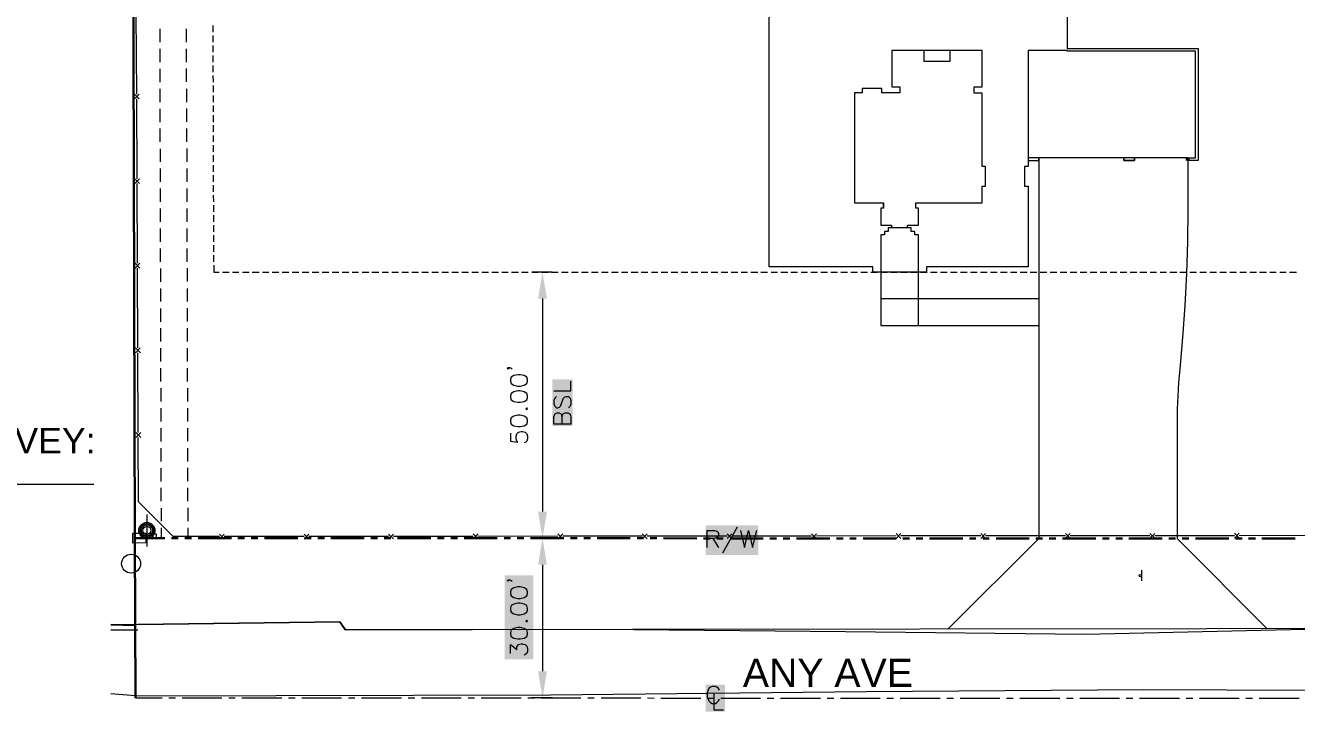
# Model space of a CAD drawing. Header units: millimetres. Extents: x -419 to 20046, y -14642 to 2638.
# Drawn here: x 26.22 to 32.19, y 16.35 to 19.57 of the extents above; entities that cross this region are included whole.
import ezdxf

# ---------------------------------------------------------------- set-up
doc = ezdxf.new("R2010")
doc.units = ezdxf.units.MM
for name, color, linetype in [('PDF11_---- NOTES', 7, 'Continuous'), ('PDF11_----TB01', 7, 'Continuous'), ('PDF11_----xr', 7, 'Continuous'), ('PDF11_EXTO$-boundary', 7, 'Continuous'), ('PDF11_EXTO$BSL', 7, 'Continuous'), ('PDF11_EXTO$EXMACL', 7, 'Continuous'), ('PDF11_EXTO$EXMAEA', 7, 'Continuous'), ('PDF11_EXTO$EXMARW', 7, 'Continuous'), ('PDF11_EXTO$EXPNEP', 7, 'Continuous'), ('PDF11_PRPN$BSL', 7, 'Continuous'), ('PDF11_PRPN$EXLSTR', 7, 'Continuous'), ('PDF11_PRPN$EXMAEA', 7, 'Continuous'), ('PDF11_PRPN$EXMARW', 7, 'Continuous'), ('PDF11_PRPN$PRPNBG', 7, 'Continuous'), ('PDF11_PRPN$PRPNDY', 7, 'Continuous'), ('PDF11_PRPN$PRPNSW', 7, 'Continuous'), ('PDF11_TEXT', 7, 'Continuous')]:
    doc.layers.add(name, color=color, linetype=linetype)
for name, color, linetype, true_color in [('PDF11_EXTO$EXECPP', 7, 'Continuous', 0xb3b3b3), ('PDF11_EXTO$EXPNFC', 7, 'Continuous', 0x999999), ('PDF11_EXTO$EXPNMC', 7, 'Continuous', 0xb3b3b3), ('PDF11_EXTO$EXSISN', 7, 'Continuous', 0xb3b3b3)]:
    doc.layers.add(name, color=color, linetype=linetype, true_color=true_color)
doc.styles.add('PDF Arial', font='arial.ttf')

msp = doc.modelspace()

# ---------------------------------------------------------------- linework, layer by layer
at = {"layer": 'PDF11_---- NOTES', "lineweight": 20}
for points in [[(28.6998, 17.8514), (28.7798, 17.8514), (28.7798, 17.8973)], [(28.7115, 17.8248), (28.704, 17.8173), (28.6998, 17.8064), (28.6998, 17.7906), (28.704, 17.7798), (28.7115, 17.7714), (28.719, 17.7714), (28.7265, 17.7756), (28.7306, 17.7798), (28.734, 17.7873), (28.7423, 17.8098), (28.7456, 17.8173), (28.7498, 17.8214), (28.7573, 17.8248), (28.769, 17.8248), (28.7765, 17.8173), (28.7798, 17.8064), (28.7798, 17.7906), (28.7765, 17.7798), (28.769, 17.7714)], [(28.7381, 17.7298), (28.7423, 17.7414), (28.7456, 17.7448), (28.7531, 17.7489), (28.7648, 17.7489), (28.7723, 17.7448), (28.7765, 17.7414), (28.7798, 17.7298), (28.7798, 17.6956), (28.6998, 17.6956), (28.6998, 17.7298), (28.704, 17.7414), (28.7073, 17.7448), (28.7156, 17.7489), (28.7231, 17.7489), (28.7306, 17.7448), (28.734, 17.7414), (28.7381, 17.7298), (28.7381, 17.6956)], [(23.4727, 17.4139), (26.538, 17.4139)], [(29.5615, 17.2114), (29.4932, 17.0897)], [(29.4207, 17.1164), (29.4207, 17.1964), (29.4549, 17.1964), (29.4665, 17.1922), (29.4707, 17.1889), (29.474, 17.1814), (29.474, 17.173), (29.4707, 17.1655), (29.4665, 17.1622), (29.4549, 17.158), (29.4207, 17.158)], [(29.4474, 17.158), (29.474, 17.1164)], [(29.5774, 17.1964), (29.5965, 17.1164), (29.6149, 17.1964), (29.634, 17.1164), (29.6532, 17.1964)], [(29.4782, 16.4455), (29.474, 16.453), (29.4665, 16.4605), (29.459, 16.4638), (29.444, 16.4638), (29.4365, 16.4605), (29.4282, 16.453), (29.4249, 16.4455), (29.4207, 16.4338), (29.4207, 16.4146), (29.4249, 16.403), (29.4282, 16.3955), (29.4365, 16.388), (29.444, 16.3838), (29.459, 16.3838), (29.4665, 16.388), (29.474, 16.3955), (29.4782, 16.403)], [(29.4515, 16.4338), (29.4515, 16.3538), (29.4974, 16.3538)]]:
    msp.add_lwpolyline(points, dxfattribs=at)
at = {"layer": 'PDF11_---- NOTES', "color": 7, "true_color": 0xffffff, "transparency": 33554559}
for points in [[(28.6923, 17.6872), (28.7881, 17.6872), (28.6923, 17.9056)], [(28.7881, 17.6872), (28.6923, 17.9056), (28.7881, 17.9056)], [(29.4132, 17.2197), (29.4132, 17.0814), (29.6615, 17.2197)], [(29.4132, 17.0814), (29.6615, 17.2197), (29.6615, 17.0814)], [(29.4132, 16.4722), (29.4132, 16.3455), (29.5049, 16.4722)], [(29.4132, 16.3455), (29.5049, 16.4722), (29.5049, 16.3455)]]:
    msp.add_solid(points, dxfattribs=at)
at = {"layer": 'PDF11_----TB01', "lineweight": 13}
for points in [[(28.6923, 18.4098), (28.5965, 18.4098)], [(28.6465, 18.2848), (28.6465, 17.2847)], [(28.6931, 17.1597), (28.5965, 17.1597), (28.6923, 17.1597)], [(28.6465, 17.0347), (28.6465, 16.5347)], [(28.6931, 16.4096), (28.5965, 16.4096)]]:
    msp.add_lwpolyline(points, dxfattribs=at)
at = {"layer": 'PDF11_----TB01', "lineweight": 20}
for points in [[(28.4848, 17.9614), (28.4881, 17.9581), (28.4848, 17.9539), (28.4806, 17.9581), (28.4848, 17.9614), (28.4923, 17.9614), (28.4998, 17.9581), (28.5039, 17.9539)], [(28.4956, 17.6531), (28.4956, 17.6147), (28.5306, 17.6114), (28.5264, 17.6147), (28.5223, 17.6264), (28.5223, 17.6381), (28.5264, 17.6497), (28.5339, 17.6572), (28.5456, 17.6606), (28.5531, 17.6606), (28.5648, 17.6572), (28.5723, 17.6497), (28.5756, 17.6381), (28.5756, 17.6264), (28.5723, 17.6147), (28.5681, 17.6114), (28.5606, 17.6072)], [(28.4848, 16.9647), (28.4881, 16.9605), (28.4848, 16.9572), (28.4806, 16.9605), (28.4848, 16.9647), (28.4923, 16.9647), (28.4998, 16.9605), (28.5039, 16.9572)], [(28.4956, 16.618), (28.4956, 16.6597), (28.5264, 16.6372), (28.5264, 16.6488), (28.5306, 16.6563), (28.5339, 16.6597), (28.5456, 16.6638), (28.5531, 16.6638), (28.5648, 16.6597), (28.5723, 16.6522), (28.5756, 16.6413), (28.5756, 16.6297), (28.5723, 16.618), (28.5681, 16.6147), (28.5606, 16.6105)]]:
    msp.add_lwpolyline(points, dxfattribs=at)
for points in [[(28.4956, 17.8973), (28.4998, 17.8856), (28.5114, 17.8781), (28.5306, 17.8739), (28.5415, 17.8739), (28.5606, 17.8781), (28.5723, 17.8856), (28.5756, 17.8973), (28.5756, 17.9048), (28.5723, 17.9164), (28.5606, 17.9239), (28.5415, 17.9273), (28.5306, 17.9273), (28.5114, 17.9239), (28.4998, 17.9164), (28.4956, 17.9048)], [(28.4956, 17.8206), (28.4998, 17.8098), (28.5114, 17.8014), (28.5306, 17.7981), (28.5415, 17.7981), (28.5606, 17.8014), (28.5723, 17.8098), (28.5756, 17.8206), (28.5756, 17.8281), (28.5723, 17.8398), (28.5606, 17.8473), (28.5415, 17.8514), (28.5306, 17.8514), (28.5114, 17.8473), (28.4998, 17.8398), (28.4956, 17.8281)], [(28.5681, 17.7673), (28.5723, 17.7639), (28.5756, 17.7673), (28.5723, 17.7714)], [(28.4956, 17.7064), (28.4998, 17.6947), (28.5114, 17.6872), (28.5306, 17.6839), (28.5415, 17.6839), (28.5606, 17.6872), (28.5723, 17.6947), (28.5756, 17.7064), (28.5756, 17.7139), (28.5723, 17.7256), (28.5606, 17.7331), (28.5415, 17.7373), (28.5306, 17.7373), (28.5114, 17.7331), (28.4998, 17.7256), (28.4956, 17.7139)], [(28.4956, 16.8997), (28.4998, 16.8889), (28.5114, 16.8805), (28.5306, 16.8772), (28.5415, 16.8772), (28.5606, 16.8805), (28.5723, 16.8889), (28.5756, 16.8997), (28.5756, 16.9072), (28.5723, 16.9189), (28.5606, 16.9264), (28.5415, 16.9305), (28.5306, 16.9305), (28.5114, 16.9264), (28.4998, 16.9189), (28.4956, 16.9072)], [(28.4956, 16.8238), (28.4998, 16.8122), (28.5114, 16.8047), (28.5306, 16.8005), (28.5415, 16.8005), (28.5606, 16.8047), (28.5723, 16.8122), (28.5756, 16.8238), (28.5756, 16.8313), (28.5723, 16.843), (28.5606, 16.8505), (28.5415, 16.8538), (28.5306, 16.8538), (28.5114, 16.8505), (28.4998, 16.843), (28.4956, 16.8313)], [(28.4956, 16.7097), (28.4998, 16.698), (28.5114, 16.6905), (28.5306, 16.6863), (28.5415, 16.6863), (28.5606, 16.6905), (28.5723, 16.698), (28.5756, 16.7097), (28.5756, 16.7172), (28.5723, 16.7288), (28.5606, 16.7363), (28.5415, 16.7397), (28.5306, 16.7397), (28.5114, 16.7363), (28.4998, 16.7288), (28.4956, 16.7172)], [(28.5681, 16.7705), (28.5723, 16.7663), (28.5756, 16.7705), (28.5723, 16.7747)]]:
    msp.add_lwpolyline(points, close=True, dxfattribs=at)
at = {"layer": 'PDF11_----TB01', "transparency": 33554559}
for points in [[(28.6256, 18.2848), (28.6673, 18.2848), (28.6465, 18.4098)], [(28.6256, 17.2847), (28.6673, 17.2847), (28.6465, 17.1597)], [(28.6256, 17.0347), (28.6673, 17.0347), (28.6465, 17.1597)], [(28.6256, 16.5347), (28.6673, 16.5347), (28.6465, 16.4096)]]:
    msp.add_solid(points, dxfattribs=at)
at = {"layer": 'PDF11_----TB01', "color": 7, "true_color": 0xffffff, "transparency": 33554559}
for points in [[(28.4681, 16.5905), (28.604, 16.5905), (28.4681, 16.9847)], [(28.604, 16.5905), (28.4681, 16.9847), (28.604, 16.9847)]]:
    msp.add_solid(points, dxfattribs=at)
at = {"layer": 'PDF11_----xr', "lineweight": 53}
msp.add_lwpolyline([(31.6792, 18.934), (31.6792, 18.9465)], dxfattribs=at)
at = {"layer": 'PDF11_EXTO$-boundary', "lineweight": 30}
msp.add_lwpolyline([(26.733, 16.4096), (26.7305, 17.1597), (26.7138, 22.9118), (34.2169, 22.9343)], dxfattribs=at)
at = {"layer": 'PDF11_EXTO$BSL', "lineweight": 13}
for points in [[(27.0988, 19.5366), (27.0988, 19.5674)], [(27.0988, 19.4891), (27.0988, 19.5207)], [(27.0988, 19.4424), (27.0988, 19.4741)], [(27.0988, 19.3957), (27.0988, 19.4266)], [(27.0988, 19.349), (27.0988, 19.3799)], [(27.0997, 19.3015), (27.0988, 19.3332)], [(27.0997, 19.2549), (27.0997, 19.2865)], [(27.0997, 19.2082), (27.0997, 19.239)], [(27.0997, 19.1615), (27.0997, 19.1924)], [(27.0997, 19.114), (27.0997, 19.1457)], [(27.0997, 19.0674), (27.0997, 19.099)], [(27.1005, 19.0207), (27.0997, 19.0515)], [(27.1005, 18.974), (27.1005, 19.0049)], [(27.1005, 18.9265), (27.1005, 18.9582)], [(27.1005, 18.8798), (27.1005, 18.9115)], [(27.1005, 18.8332), (27.1005, 18.864)], [(27.1005, 18.7865), (27.1005, 18.8173)], [(27.1013, 18.739), (27.1005, 18.7707)], [(27.1013, 18.6923), (27.1013, 18.724)], [(27.1013, 18.6457), (27.1013, 18.6765)], [(27.1013, 18.599), (27.1013, 18.6298)], [(27.1013, 18.5515), (27.1013, 18.5832)], [(27.1013, 18.5048), (27.1013, 18.5365)], [(27.1022, 18.4581), (27.1013, 18.489)], [(27.1022, 18.4423), (27.1022, 18.4098), (27.1263, 18.4098)], [(27.1422, 18.4098), (27.173, 18.4098)], [(27.1888, 18.4098), (27.2197, 18.4098)], [(27.2355, 18.4098), (27.2672, 18.4098)], [(27.2822, 18.4098), (27.3139, 18.4098)], [(27.3297, 18.4098), (27.3605, 18.4098)], [(27.3764, 18.4098), (27.4072, 18.4098)], [(27.423, 18.4098), (27.4547, 18.4098)], [(27.4697, 18.4098), (27.5014, 18.4098)], [(27.5172, 18.4098), (27.548, 18.4098)], [(27.5639, 18.4098), (27.5947, 18.4098)], [(27.6105, 18.4098), (27.6422, 18.4098)], [(27.6572, 18.4098), (27.6889, 18.4098)], [(27.7047, 18.4098), (27.7356, 18.4098)], [(27.7514, 18.4098), (27.7822, 18.4098)], [(27.7981, 18.4098), (27.8297, 18.4098)], [(27.8447, 18.4098), (27.8764, 18.4098)], [(27.8922, 18.4098), (27.9231, 18.4098)], [(27.9389, 18.4098), (27.9697, 18.4098)], [(27.9856, 18.4098), (28.0172, 18.4098)], [(28.0322, 18.4098), (28.0639, 18.4098)], [(28.0797, 18.4098), (28.1106, 18.4098)], [(28.1264, 18.4098), (28.1581, 18.4098)], [(28.1731, 18.4098), (28.2048, 18.4098)], [(28.2206, 18.4098), (28.2514, 18.4098)], [(28.2673, 18.4098), (28.2981, 18.4098)], [(28.3139, 18.4098), (28.3456, 18.4098)], [(28.3606, 18.4098), (28.3923, 18.4098)], [(28.4081, 18.4098), (28.4389, 18.4098)], [(28.4548, 18.4098), (28.4856, 18.4098)], [(28.5014, 18.4098), (28.5331, 18.4098)], [(28.5481, 18.4098), (28.5798, 18.4098)], [(28.5956, 18.4098), (28.6265, 18.4098)], [(28.6423, 18.4098), (28.6731, 18.4098)], [(28.689, 18.4098), (28.7206, 18.4098)], [(28.7356, 18.4098), (28.7673, 18.4098)], [(28.7831, 18.4098), (28.814, 18.4098)], [(28.8298, 18.4098), (28.8606, 18.4098)], [(28.8765, 18.4098), (28.9081, 18.4098)], [(28.9231, 18.4098), (28.9548, 18.4098)], [(28.9707, 18.4098), (29.0015, 18.4098)], [(29.0173, 18.4098), (29.0482, 18.4098)], [(29.064, 18.4098), (29.0957, 18.4098)], [(29.1107, 18.4098), (29.1423, 18.4098)], [(29.1582, 18.4098), (29.189, 18.4098)], [(29.2048, 18.4098), (29.2357, 18.4098)], [(29.2515, 18.4098), (29.2832, 18.4098)], [(29.2982, 18.4098), (29.3298, 18.4098)], [(29.3457, 18.4098), (29.3765, 18.409)], [(29.3924, 18.409), (29.4232, 18.409)], [(29.439, 18.409), (29.4707, 18.409)], [(29.4857, 18.409), (29.5174, 18.409)], [(29.5332, 18.409), (29.564, 18.409)], [(29.5799, 18.409), (29.6107, 18.409)], [(29.6265, 18.409), (29.6582, 18.409)], [(29.6732, 18.409), (29.7049, 18.409)], [(29.7207, 18.409), (29.7515, 18.409)], [(29.7674, 18.409), (29.7991, 18.409)], [(29.8141, 18.409), (29.8457, 18.409)], [(29.8616, 18.409), (29.8924, 18.409)], [(29.9082, 18.409), (29.9391, 18.409)], [(29.9549, 18.409), (29.9866, 18.409)], [(30.0016, 18.409), (30.0332, 18.409)], [(30.0491, 18.409), (30.0799, 18.409)], [(30.0957, 18.409), (30.1266, 18.409)], [(30.1424, 18.409), (30.1741, 18.409)], [(30.1891, 18.409), (30.2208, 18.409)], [(30.2366, 18.409), (30.2674, 18.409)], [(30.2833, 18.409), (30.3141, 18.409)], [(30.3299, 18.409), (30.3616, 18.409)], [(30.3766, 18.409), (30.4083, 18.409)], [(30.4241, 18.409), (30.4549, 18.409)], [(30.4708, 18.409), (30.5016, 18.409)], [(30.5174, 18.409), (30.5491, 18.409)], [(30.5641, 18.409), (30.5958, 18.409)], [(30.6116, 18.409), (30.6425, 18.409)], [(30.6583, 18.409), (30.6891, 18.409)], [(30.705, 18.409), (30.7366, 18.409)], [(30.7516, 18.409), (30.7833, 18.409)], [(30.7991, 18.409), (30.83, 18.409)], [(30.8458, 18.409), (30.8766, 18.409)], [(30.8925, 18.409), (30.9241, 18.409)], [(30.9391, 18.409), (30.9708, 18.409)], [(30.9866, 18.409), (31.0175, 18.409)], [(31.0333, 18.409), (31.0642, 18.409)], [(31.08, 18.409), (31.1117, 18.409)], [(31.1267, 18.409), (31.1583, 18.409)], [(31.1742, 18.409), (31.205, 18.409)], [(31.2208, 18.409), (31.2517, 18.409)], [(31.2675, 18.409), (31.2992, 18.409)], [(31.3142, 18.409), (31.3458, 18.409)], [(31.3617, 18.409), (31.3925, 18.409)], [(31.4083, 18.409), (31.44, 18.409)], [(31.455, 18.409), (31.4867, 18.409)], [(31.5025, 18.409), (31.5334, 18.409)], [(31.5492, 18.409), (31.58, 18.409)], [(31.5959, 18.409), (31.6275, 18.409)], [(31.6425, 18.409), (31.6742, 18.409)], [(31.69, 18.409), (31.7209, 18.409)], [(31.7367, 18.409), (31.7675, 18.409)], [(31.7834, 18.409), (31.815, 18.409)], [(31.83, 18.409), (31.8617, 18.409)], [(31.8776, 18.409), (31.9084, 18.409)], [(31.9242, 18.409), (31.9551, 18.409)], [(31.9709, 18.409), (32.0026, 18.409)], [(32.0176, 18.409), (32.0492, 18.409)], [(32.0651, 18.409), (32.0959, 18.409)], [(32.1117, 18.409), (32.1426, 18.409)], [(32.1584, 18.409), (32.1901, 18.409)]]:
    msp.add_lwpolyline(points, dxfattribs=at)
at = {"layer": 'PDF11_EXTO$EXECPP', "lineweight": 20}
msp.add_lwpolyline([(26.7863, 17.2705), (26.7863, 17.1205)], dxfattribs=at)
for radius in [0.0379, 0.0321, 0.0263, 0.0188]:
    msp.add_circle((26.7867, 17.196), radius, dxfattribs=at)
at = {"layer": 'PDF11_EXTO$EXMACL', "lineweight": 18}
for points in [[(26.733, 16.4096), (26.8588, 16.4096)], [(26.8897, 16.4096), (26.9213, 16.4096)], [(26.9522, 16.4096), (27.1397, 16.4096)], [(27.1713, 16.4096), (27.2022, 16.4096)], [(27.2338, 16.4096), (27.4214, 16.4096)], [(27.4522, 16.4096), (27.4839, 16.4096)], [(27.5147, 16.4096), (27.7022, 16.4096)], [(27.7339, 16.4096), (27.7647, 16.4096)], [(27.7964, 16.4096), (27.9839, 16.4096)], [(28.0147, 16.4096), (28.0464, 16.4096)], [(28.0772, 16.4096), (28.2648, 16.4096)], [(28.2964, 16.4096), (28.3273, 16.4096)], [(28.3589, 16.4096), (28.5465, 16.4096)], [(28.5773, 16.4096), (28.609, 16.4096)], [(28.6398, 16.4096), (28.8273, 16.4096)], [(28.859, 16.4096), (28.8898, 16.4096)], [(28.9215, 16.4096), (29.109, 16.4096)], [(29.1398, 16.4096), (29.1715, 16.4088)], [(29.2023, 16.4088), (29.3907, 16.4088)], [(29.4215, 16.4088), (29.4532, 16.4088)], [(29.484, 16.4088), (29.6715, 16.4088)], [(29.7032, 16.4088), (29.734, 16.4088)], [(29.7657, 16.4088), (29.9532, 16.4088)], [(29.9841, 16.4088), (30.0157, 16.4088)], [(30.0466, 16.4088), (30.2341, 16.4088)], [(30.2658, 16.4088), (30.2966, 16.4088)], [(30.3283, 16.4088), (30.5158, 16.4088)], [(30.5466, 16.4088), (30.5783, 16.4088)], [(30.6091, 16.4088), (30.7966, 16.4088)], [(30.8283, 16.4088), (30.8591, 16.4088)], [(30.8908, 16.4088), (31.0783, 16.4088)], [(31.1092, 16.4088), (31.1408, 16.4088)], [(31.1717, 16.4088), (31.3592, 16.4088)], [(31.3908, 16.4088), (31.4217, 16.4088)], [(31.4533, 16.4088), (31.6409, 16.4088)], [(31.6717, 16.4088), (31.7034, 16.4088)], [(31.7342, 16.4088), (31.9217, 16.4088)], [(31.9534, 16.4088), (31.9842, 16.4088)], [(32.0159, 16.408), (32.2034, 16.408)]]:
    msp.add_lwpolyline(points, dxfattribs=at)
at = {"layer": 'PDF11_EXTO$EXMAEA', "lineweight": 13}
for points in [[(26.8488, 19.4891), (26.8488, 19.5516)], [(26.9738, 19.4899), (26.9738, 19.5524)], [(26.8488, 19.3957), (26.8488, 19.4582)], [(26.9738, 19.3957), (26.9738, 19.4582)], [(26.8488, 19.3015), (26.8488, 19.364)], [(26.9738, 19.3024), (26.9738, 19.3649)], [(26.8496, 19.2082), (26.8496, 19.2707)], [(26.9747, 19.2082), (26.9747, 19.2707)], [(26.8496, 19.114), (26.8496, 19.1765)], [(26.9747, 19.1149), (26.9747, 19.1774)], [(26.8496, 19.0207), (26.8496, 19.0832)], [(26.9747, 19.0207), (26.9747, 19.0832)], [(26.8505, 18.9265), (26.8505, 18.989)], [(26.9755, 18.9273), (26.9755, 18.9899)], [(26.8505, 18.8332), (26.8505, 18.8957)], [(26.9755, 18.8332), (26.9755, 18.8957)], [(26.8505, 18.739), (26.8505, 18.8015)], [(26.9755, 18.7398), (26.9755, 18.8023)], [(26.8513, 18.6457), (26.8513, 18.7082)], [(26.9763, 18.6457), (26.9763, 18.7082)], [(26.8513, 18.5515), (26.8513, 18.614)], [(26.9763, 18.5523), (26.9763, 18.6148)], [(26.8513, 18.4581), (26.8513, 18.5206)], [(26.9763, 18.4581), (26.9763, 18.5206)], [(26.8521, 18.364), (26.8521, 18.4265)], [(26.9772, 18.3648), (26.9772, 18.4273)], [(26.8521, 18.2706), (26.8521, 18.3331)], [(26.9772, 18.2706), (26.9772, 18.3331)], [(26.8521, 18.1765), (26.8521, 18.239)], [(26.9772, 18.1773), (26.9772, 18.2398)], [(26.853, 18.0831), (26.853, 18.1456)], [(26.978, 18.0831), (26.978, 18.1456)], [(26.853, 17.9889), (26.853, 18.0514)], [(26.978, 17.9898), (26.978, 18.0523)], [(26.853, 17.8956), (26.853, 17.9581)], [(26.978, 17.8956), (26.978, 17.9581)], [(26.8538, 17.8014), (26.8538, 17.8639)], [(26.9788, 17.8023), (26.9788, 17.8648)], [(26.8538, 17.7081), (26.8538, 17.7706)], [(26.9788, 17.7081), (26.9788, 17.7706)], [(26.8538, 17.6139), (26.8538, 17.6764)], [(26.9788, 17.6147), (26.9788, 17.6772)], [(26.8546, 17.5206), (26.8546, 17.5831)], [(26.9797, 17.5206), (26.9797, 17.5831)], [(26.8546, 17.4264), (26.8546, 17.4889)], [(26.9797, 17.4272), (26.9797, 17.4897)], [(26.8546, 17.3331), (26.8546, 17.3956)], [(26.9797, 17.3331), (26.9797, 17.3956)], [(26.8555, 17.2389), (26.8555, 17.3014)], [(26.9805, 17.2397), (26.9805, 17.3022)], [(26.8555, 17.1605), (26.8555, 17.208)], [(26.9805, 17.1605), (26.9805, 17.208)]]:
    msp.add_lwpolyline(points, dxfattribs=at)
at = {"layer": 'PDF11_EXTO$EXMARW', "lineweight": 20}
for points in [[(26.7305, 17.1597), (26.8713, 17.1597)], [(26.9022, 17.1597), (26.9338, 17.1597)], [(26.9647, 17.1597), (26.9963, 17.1597)], [(27.0272, 17.1597), (27.1838, 17.1597)], [(27.2147, 17.1597), (27.2463, 17.1597)], [(27.2772, 17.1597), (27.3089, 17.1597)], [(27.3397, 17.1597), (27.4964, 17.1597)], [(27.5272, 17.1597), (27.5589, 17.1597)], [(27.5897, 17.1597), (27.6214, 17.1597)], [(27.6522, 17.1597), (27.8089, 17.1597)], [(27.8397, 17.1597), (27.8714, 17.1597)], [(27.9022, 17.1597), (27.9339, 17.1597)], [(27.9656, 17.1597), (28.1214, 17.1597)], [(28.1531, 17.1597), (28.1839, 17.1597)], [(28.2156, 17.1597), (28.2464, 17.1597)], [(28.2781, 17.1597), (28.4339, 17.1597)], [(28.4656, 17.1597), (28.4964, 17.1597)], [(28.5281, 17.1597), (28.559, 17.1597)], [(28.5906, 17.1597), (28.7465, 17.1597)], [(28.7781, 17.1597), (28.809, 17.1597)], [(28.8406, 17.1597), (28.8715, 17.1597)], [(28.9031, 17.1597), (29.059, 17.1597)], [(29.0907, 17.1597), (29.1215, 17.1597)], [(29.1532, 17.1597), (29.184, 17.1597)], [(29.2157, 17.1597), (29.3715, 17.1589)], [(29.4032, 17.1589), (29.434, 17.1589)], [(29.4657, 17.1589), (29.4965, 17.1589)], [(29.5282, 17.1589), (29.684, 17.1589)], [(29.7157, 17.1589), (29.7465, 17.1589)], [(29.7782, 17.1589), (29.8091, 17.1589)], [(29.8407, 17.1589), (29.9966, 17.1589)], [(30.0282, 17.1589), (30.0591, 17.1589)], [(30.0907, 17.1589), (30.1216, 17.1589)], [(30.1532, 17.1589), (30.3091, 17.1589)], [(30.3408, 17.1589), (30.3716, 17.1589)], [(30.4033, 17.1589), (30.4341, 17.1589)], [(30.4658, 17.1589), (30.6216, 17.1589)], [(30.6533, 17.1589), (30.6841, 17.1589)], [(30.7158, 17.1589), (30.7466, 17.1589)], [(30.7783, 17.1589), (30.9341, 17.1589)], [(30.9658, 17.1589), (30.9966, 17.1589)], [(31.0283, 17.1589), (31.0592, 17.1589)], [(31.0908, 17.1589), (31.2475, 17.1589)], [(31.2783, 17.1589), (31.31, 17.1589)], [(31.3408, 17.1589), (31.3725, 17.1589)], [(31.4033, 17.1589), (31.56, 17.1589)], [(31.5909, 17.1589), (31.6225, 17.1589)], [(31.6534, 17.1589), (31.685, 17.1589)], [(31.7159, 17.1589), (31.8725, 17.1589)], [(31.9034, 17.1589), (31.9351, 17.1589)], [(31.9659, 17.1589), (31.9976, 17.1589)], [(32.0284, 17.1589), (32.1851, 17.158)]]:
    msp.add_lwpolyline(points, dxfattribs=at)
at = {"layer": 'PDF11_EXTO$EXPNEP', "lineweight": 13}
for points in [[(34.3086, 16.8355), (34.0552, 16.7205), (34.0219, 16.6838), (33.2043, 16.6747), (33.1201, 16.7363), (27.7189, 16.7288), (27.6939, 16.7663), (26.7446, 16.7547), (26.6455, 16.753), (26.6171, 16.7538)], [(26.6171, 16.7288), (26.6455, 16.7288), (26.7446, 16.7297)]]:
    msp.add_lwpolyline(points, dxfattribs=at)
at = {"layer": 'PDF11_EXTO$EXPNFC', "lineweight": 20}
for points in [[(26.7388, 19.2457), (26.7371, 19.6207)], [(26.728, 19.2232), (26.7505, 19.2457)], [(26.7505, 19.2232), (26.728, 19.2457)], [(26.7413, 18.8482), (26.7396, 19.2232)], [(26.7296, 18.8257), (26.7521, 18.8482)], [(26.7521, 18.8257), (26.7296, 18.8482)], [(26.743, 18.4506), (26.7413, 18.8257)], [(26.7313, 18.4281), (26.7538, 18.4506)], [(26.7538, 18.4281), (26.7313, 18.4506)], [(26.7446, 18.0531), (26.743, 18.4281)], [(26.733, 18.0306), (26.7555, 18.0531)], [(26.7563, 18.0306), (26.733, 18.0531)], [(26.7463, 17.6556), (26.7446, 18.0306)], [(26.7346, 17.6331), (26.758, 17.6556)], [(26.758, 17.6331), (26.7346, 17.6556)], [(27.128, 17.1672), (26.9105, 17.1672), (26.748, 17.3297), (26.7463, 17.6331)], [(27.1505, 17.1555), (27.128, 17.178)], [(27.1505, 17.178), (27.128, 17.1555)], [(27.5255, 17.1672), (27.1505, 17.1672)], [(27.5489, 17.1555), (27.5255, 17.1789)], [(27.548, 17.1789), (27.5255, 17.1555)], [(27.9231, 17.168), (27.548, 17.1672)], [(27.9464, 17.1564), (27.9231, 17.1789)], [(27.9464, 17.1789), (27.9231, 17.1564)], [(28.3206, 17.168), (27.9456, 17.168)], [(28.3439, 17.1564), (28.3206, 17.1797)], [(28.3439, 17.1797), (28.3206, 17.1564)], [(28.719, 17.1689), (28.3431, 17.168)], [(28.7415, 17.1572), (28.7181, 17.1797)], [(28.7415, 17.1797), (28.7181, 17.1572)], [(29.1165, 17.1689), (28.7415, 17.1689)], [(29.139, 17.1572), (29.1157, 17.1805)], [(29.139, 17.1805), (29.1157, 17.1572)], [(29.514, 17.1697), (29.139, 17.1689)], [(29.5365, 17.158), (29.514, 17.1805)], [(29.5365, 17.1805), (29.514, 17.158)], [(29.9116, 17.1697), (29.5365, 17.1697)], [(29.9341, 17.158), (29.9116, 17.1805)], [(29.9341, 17.1805), (29.9116, 17.158)], [(30.3091, 17.1705), (29.9341, 17.1697)], [(30.3316, 17.1589), (30.3091, 17.1814)], [(30.3316, 17.1814), (30.3091, 17.1589)], [(30.7066, 17.1705), (30.3316, 17.1705)], [(30.7291, 17.1589), (30.7066, 17.1814)], [(30.7291, 17.1814), (30.7066, 17.1589)], [(31.1042, 17.1705), (30.7291, 17.1705)], [(31.1267, 17.1597), (31.1042, 17.1822)], [(31.1267, 17.1822), (31.1042, 17.1597)], [(31.5017, 17.1714), (31.1267, 17.1705)], [(31.5242, 17.1597), (31.5017, 17.1822)], [(31.5242, 17.1822), (31.5017, 17.1597)], [(31.8992, 17.1714), (31.5242, 17.1714)], [(31.9217, 17.1597), (31.8992, 17.183)], [(31.9217, 17.183), (31.8992, 17.1597)], [(32.2968, 17.1722), (31.9217, 17.1714)]]:
    msp.add_lwpolyline(points, dxfattribs=at)
at = {"layer": 'PDF11_EXTO$EXPNMC', "lineweight": 20}
for points in [[(26.7213, 17.1839), (26.7813, 17.1839), (26.7813, 17.1372), (26.7213, 17.1364)], [(26.8155, 17.1614), (26.8313, 17.1614), (26.8313, 17.1789), (26.8155, 17.1789)]]:
    msp.add_lwpolyline(points, close=True, dxfattribs=at)
msp.add_circle((26.7126, 17.0401), 0.0446, dxfattribs=at)
at = {"layer": 'PDF11_EXTO$EXSISN', "lineweight": 20}
msp.add_lwpolyline([(31.4617, 17.0089), (31.4617, 16.9589)], dxfattribs=at)
msp.add_circle((31.4571, 16.9843), 0.00542, dxfattribs=at)
at = {"layer": 'PDF11_PRPN$BSL', "lineweight": 13}
for points in [[(27.0988, 19.5366), (27.0988, 19.5674)], [(27.0988, 19.4891), (27.0988, 19.5207)], [(27.0988, 19.4424), (27.0988, 19.4741)], [(27.0988, 19.3957), (27.0988, 19.4266)], [(27.0988, 19.349), (27.0988, 19.3799)], [(27.0997, 19.3015), (27.0988, 19.3332)], [(27.0997, 19.2549), (27.0997, 19.2865)], [(27.0997, 19.2082), (27.0997, 19.239)], [(27.0997, 19.1615), (27.0997, 19.1924)], [(27.0997, 19.114), (27.0997, 19.1457)], [(27.0997, 19.0674), (27.0997, 19.099)], [(27.1005, 19.0207), (27.0997, 19.0515)], [(27.1005, 18.974), (27.1005, 19.0049)], [(27.1005, 18.9265), (27.1005, 18.9582)], [(27.1005, 18.8798), (27.1005, 18.9115)], [(27.1005, 18.8332), (27.1005, 18.864)], [(27.1005, 18.7865), (27.1005, 18.8173)], [(27.1013, 18.739), (27.1005, 18.7707)], [(27.1013, 18.6923), (27.1013, 18.724)], [(27.1013, 18.6457), (27.1013, 18.6765)], [(27.1013, 18.599), (27.1013, 18.6298)], [(27.1013, 18.5515), (27.1013, 18.5832)], [(27.1013, 18.5048), (27.1013, 18.5365)], [(27.1022, 18.4581), (27.1013, 18.489)], [(27.1022, 18.4423), (27.1022, 18.4098), (27.1263, 18.4098)], [(27.1422, 18.4098), (27.173, 18.4098)], [(27.1888, 18.4098), (27.2197, 18.4098)], [(27.2355, 18.4098), (27.2672, 18.4098)], [(27.2822, 18.4098), (27.3139, 18.4098)], [(27.3297, 18.4098), (27.3605, 18.4098)], [(27.3764, 18.4098), (27.4072, 18.4098)], [(27.423, 18.4098), (27.4547, 18.4098)], [(27.4697, 18.4098), (27.5014, 18.4098)], [(27.5172, 18.4098), (27.548, 18.4098)], [(27.5639, 18.4098), (27.5947, 18.4098)], [(27.6105, 18.4098), (27.6422, 18.4098)], [(27.6572, 18.4098), (27.6889, 18.4098)], [(27.7047, 18.4098), (27.7356, 18.4098)], [(27.7514, 18.4098), (27.7822, 18.4098)], [(27.7981, 18.4098), (27.8297, 18.4098)], [(27.8447, 18.4098), (27.8764, 18.4098)], [(27.8922, 18.4098), (27.9231, 18.4098)], [(27.9389, 18.4098), (27.9697, 18.4098)], [(27.9856, 18.4098), (28.0172, 18.4098)], [(28.0322, 18.4098), (28.0639, 18.4098)], [(28.0797, 18.4098), (28.1106, 18.4098)], [(28.1264, 18.4098), (28.1581, 18.4098)], [(28.1731, 18.4098), (28.2048, 18.4098)], [(28.2206, 18.4098), (28.2514, 18.4098)], [(28.2673, 18.4098), (28.2981, 18.4098)], [(28.3139, 18.4098), (28.3456, 18.4098)], [(28.3606, 18.4098), (28.3923, 18.4098)], [(28.4081, 18.4098), (28.4389, 18.4098)], [(28.4548, 18.4098), (28.4856, 18.4098)], [(28.5014, 18.4098), (28.5331, 18.4098)], [(28.5481, 18.4098), (28.5798, 18.4098)], [(28.5956, 18.4098), (28.6265, 18.4098)], [(28.6423, 18.4098), (28.6731, 18.4098)], [(28.689, 18.4098), (28.7206, 18.4098)], [(28.7356, 18.4098), (28.7673, 18.4098)], [(28.7831, 18.4098), (28.814, 18.4098)], [(28.8298, 18.4098), (28.8606, 18.4098)], [(28.8765, 18.4098), (28.9081, 18.4098)], [(28.9231, 18.4098), (28.9548, 18.4098)], [(28.9707, 18.4098), (29.0015, 18.4098)], [(29.0173, 18.4098), (29.0482, 18.4098)], [(29.064, 18.4098), (29.0957, 18.4098)], [(29.1107, 18.4098), (29.1423, 18.4098)], [(29.1582, 18.4098), (29.189, 18.4098)], [(29.2048, 18.4098), (29.2357, 18.4098)], [(29.2515, 18.4098), (29.2832, 18.4098)], [(29.2982, 18.4098), (29.3298, 18.4098)], [(29.3457, 18.4098), (29.3765, 18.409)], [(29.3924, 18.409), (29.4232, 18.409)], [(29.439, 18.409), (29.4707, 18.409)], [(29.4857, 18.409), (29.5174, 18.409)], [(29.5332, 18.409), (29.564, 18.409)], [(29.5799, 18.409), (29.6107, 18.409)], [(29.6265, 18.409), (29.6582, 18.409)], [(29.6732, 18.409), (29.7049, 18.409)], [(29.7207, 18.409), (29.7515, 18.409)], [(29.7674, 18.409), (29.7991, 18.409)], [(29.8141, 18.409), (29.8457, 18.409)], [(29.8616, 18.409), (29.8924, 18.409)], [(29.9082, 18.409), (29.9391, 18.409)], [(29.9549, 18.409), (29.9866, 18.409)], [(30.0016, 18.409), (30.0332, 18.409)], [(30.0491, 18.409), (30.0799, 18.409)], [(30.0957, 18.409), (30.1266, 18.409)], [(30.1424, 18.409), (30.1741, 18.409)], [(30.1891, 18.409), (30.2208, 18.409)], [(30.2366, 18.409), (30.2674, 18.409)], [(30.2833, 18.409), (30.3141, 18.409)], [(30.3299, 18.409), (30.3616, 18.409)], [(30.3766, 18.409), (30.4083, 18.409)], [(30.4241, 18.409), (30.4549, 18.409)], [(30.4708, 18.409), (30.5016, 18.409)], [(30.5174, 18.409), (30.5491, 18.409)], [(30.5641, 18.409), (30.5958, 18.409)], [(30.6116, 18.409), (30.6425, 18.409)], [(30.6583, 18.409), (30.6891, 18.409)], [(30.705, 18.409), (30.7366, 18.409)], [(30.7516, 18.409), (30.7833, 18.409)], [(30.7991, 18.409), (30.83, 18.409)], [(30.8458, 18.409), (30.8766, 18.409)], [(30.8925, 18.409), (30.9241, 18.409)], [(30.9391, 18.409), (30.9708, 18.409)], [(30.9866, 18.409), (31.0175, 18.409)], [(31.0333, 18.409), (31.0642, 18.409)], [(31.08, 18.409), (31.1117, 18.409)], [(31.1267, 18.409), (31.1583, 18.409)], [(31.1742, 18.409), (31.205, 18.409)], [(31.2208, 18.409), (31.2517, 18.409)], [(31.2675, 18.409), (31.2992, 18.409)], [(31.3142, 18.409), (31.3458, 18.409)], [(31.3617, 18.409), (31.3925, 18.409)], [(31.4083, 18.409), (31.44, 18.409)], [(31.455, 18.409), (31.4867, 18.409)], [(31.5025, 18.409), (31.5334, 18.409)], [(31.5492, 18.409), (31.58, 18.409)], [(31.5959, 18.409), (31.6275, 18.409)], [(31.6425, 18.409), (31.6742, 18.409)], [(31.69, 18.409), (31.7209, 18.409)], [(31.7367, 18.409), (31.7675, 18.409)], [(31.7834, 18.409), (31.815, 18.409)], [(31.83, 18.409), (31.8617, 18.409)], [(31.8776, 18.409), (31.9084, 18.409)], [(31.9242, 18.409), (31.9551, 18.409)], [(31.9709, 18.409), (32.0026, 18.409)], [(32.0176, 18.409), (32.0492, 18.409)], [(32.0651, 18.409), (32.0959, 18.409)], [(32.1117, 18.409), (32.1426, 18.409)], [(32.1584, 18.409), (32.1901, 18.409)]]:
    msp.add_lwpolyline(points, dxfattribs=at)
at = {"layer": 'PDF11_PRPN$EXLSTR', "lineweight": 13}
msp.add_lwpolyline([(26.6171, 16.7313), (26.7346, 16.7297)], dxfattribs=at)
at = {"layer": 'PDF11_PRPN$EXMAEA', "lineweight": 13}
for points in [[(26.8488, 19.4891), (26.8488, 19.5516)], [(26.9738, 19.4899), (26.9738, 19.5524)], [(26.8488, 19.3957), (26.8488, 19.4582)], [(26.9738, 19.3957), (26.9738, 19.4582)], [(26.8488, 19.3015), (26.8488, 19.364)], [(26.9738, 19.3024), (26.9738, 19.3649)], [(26.8496, 19.2082), (26.8496, 19.2707)], [(26.9747, 19.2082), (26.9747, 19.2707)], [(26.8496, 19.114), (26.8496, 19.1765)], [(26.9747, 19.1149), (26.9747, 19.1774)], [(26.8496, 19.0207), (26.8496, 19.0832)], [(26.9747, 19.0207), (26.9747, 19.0832)], [(26.8505, 18.9265), (26.8505, 18.989)], [(26.9755, 18.9273), (26.9755, 18.9899)], [(26.8505, 18.8332), (26.8505, 18.8957)], [(26.9755, 18.8332), (26.9755, 18.8957)], [(26.8505, 18.739), (26.8505, 18.8015)], [(26.9755, 18.7398), (26.9755, 18.8023)], [(26.8513, 18.6457), (26.8513, 18.7082)], [(26.9763, 18.6457), (26.9763, 18.7082)], [(26.8513, 18.5515), (26.8513, 18.614)], [(26.9763, 18.5523), (26.9763, 18.6148)], [(26.8513, 18.4581), (26.8513, 18.5206)], [(26.9763, 18.4581), (26.9763, 18.5206)], [(26.8521, 18.364), (26.8521, 18.4265)], [(26.9772, 18.3648), (26.9772, 18.4273)], [(26.8521, 18.2706), (26.8521, 18.3331)], [(26.9772, 18.2706), (26.9772, 18.3331)], [(26.8521, 18.1765), (26.8521, 18.239)], [(26.9772, 18.1773), (26.9772, 18.2398)], [(26.853, 18.0831), (26.853, 18.1456)], [(26.978, 18.0831), (26.978, 18.1456)], [(26.853, 17.9889), (26.853, 18.0514)], [(26.978, 17.9898), (26.978, 18.0523)], [(26.853, 17.8956), (26.853, 17.9581)], [(26.978, 17.8956), (26.978, 17.9581)], [(26.8538, 17.8014), (26.8538, 17.8639)], [(26.9788, 17.8023), (26.9788, 17.8648)], [(26.8538, 17.7081), (26.8538, 17.7706)], [(26.9788, 17.7081), (26.9788, 17.7706)], [(26.8538, 17.6139), (26.8538, 17.6764)], [(26.9788, 17.6147), (26.9788, 17.6772)], [(26.8546, 17.5206), (26.8546, 17.5831)], [(26.9797, 17.5206), (26.9797, 17.5831)], [(26.8546, 17.4264), (26.8546, 17.4889)], [(26.9797, 17.4272), (26.9797, 17.4897)], [(26.8546, 17.3331), (26.8546, 17.3956)], [(26.9797, 17.3331), (26.9797, 17.3956)], [(26.8555, 17.2389), (26.8555, 17.3014)], [(26.9805, 17.2397), (26.9805, 17.3022)], [(26.8555, 17.1605), (26.8555, 17.208)], [(26.9805, 17.1605), (26.9805, 17.208)]]:
    msp.add_lwpolyline(points, dxfattribs=at)
at = {"layer": 'PDF11_PRPN$EXMARW', "lineweight": 13}
for points in [[(26.748, 16.7547), (27.6939, 16.7663), (27.7197, 16.7288), (28.9106, 16.733), (30.0707, 16.7213), (31.1975, 16.7088), (32.2317, 16.733), (33.1201, 16.7355), (33.206, 16.6747), (34.0252, 16.688), (34.0619, 16.7238), (34.3086, 16.8355), (34.5219, 16.9247), (34.7003, 17.1347), (34.8386, 17.4797), (34.8786, 17.9164), (34.8828, 18.964), (34.8795, 20.1424), (34.8728, 21.1917), (34.8486, 23.4435)], [(26.6171, 16.7522), (26.7288, 16.7497)], [(34.9003, 16.428), (33.8244, 16.4238), (32.6451, 16.443), (31.4734, 16.448), (30.1674, 16.4388), (28.6848, 16.4221), (26.7513, 16.418), (26.6171, 16.428)]]:
    msp.add_lwpolyline(points, dxfattribs=at)
at = {"layer": 'PDF11_PRPN$EXMARW', "lineweight": 30}
for points in [[(26.7305, 17.1597), (26.8713, 17.1597)], [(26.9022, 17.1597), (26.9338, 17.1597)], [(26.9647, 17.1597), (26.9963, 17.1597)], [(27.0272, 17.1597), (27.1838, 17.1597)], [(27.2147, 17.1597), (27.2463, 17.1597)], [(27.2772, 17.1597), (27.3089, 17.1597)], [(27.3397, 17.1597), (27.4964, 17.1597)], [(27.5272, 17.1597), (27.5589, 17.1597)], [(27.5897, 17.1597), (27.6214, 17.1597)], [(27.6522, 17.1597), (27.8089, 17.1597)], [(27.8397, 17.1597), (27.8714, 17.1597)], [(27.9022, 17.1597), (27.9339, 17.1597)], [(27.9656, 17.1597), (28.1214, 17.1597)], [(28.1531, 17.1597), (28.1839, 17.1597)], [(28.2156, 17.1597), (28.2464, 17.1597)], [(28.2781, 17.1597), (28.4339, 17.1597)], [(28.4656, 17.1597), (28.4964, 17.1597)], [(28.5281, 17.1597), (28.559, 17.1597)], [(28.5906, 17.1597), (28.7465, 17.1597)], [(28.7781, 17.1597), (28.809, 17.1597)], [(28.8406, 17.1597), (28.8715, 17.1597)], [(28.9031, 17.1597), (29.059, 17.1597)], [(29.0907, 17.1597), (29.1215, 17.1597)], [(29.1532, 17.1597), (29.184, 17.1597)], [(29.2157, 17.1597), (29.3715, 17.1589)], [(29.4032, 17.1589), (29.434, 17.1589)], [(29.4657, 17.1589), (29.4965, 17.1589)], [(29.5282, 17.1589), (29.684, 17.1589)], [(29.7157, 17.1589), (29.7465, 17.1589)], [(29.7782, 17.1589), (29.8091, 17.1589)], [(29.8407, 17.1589), (29.9966, 17.1589)], [(30.0282, 17.1589), (30.0591, 17.1589)], [(30.0907, 17.1589), (30.1216, 17.1589)], [(30.1532, 17.1589), (30.3091, 17.1589)], [(30.3408, 17.1589), (30.3716, 17.1589)], [(30.4033, 17.1589), (30.4341, 17.1589)], [(30.4658, 17.1589), (30.6216, 17.1589)], [(30.6533, 17.1589), (30.6841, 17.1589)], [(30.7158, 17.1589), (30.7466, 17.1589)], [(30.7783, 17.1589), (30.9341, 17.1589)], [(30.9658, 17.1589), (30.9966, 17.1589)], [(31.0283, 17.1589), (31.0592, 17.1589)], [(31.0908, 17.1589), (31.2475, 17.1589)], [(31.2783, 17.1589), (31.31, 17.1589)], [(31.3408, 17.1589), (31.3725, 17.1589)], [(31.4033, 17.1589), (31.56, 17.1589)], [(31.5909, 17.1589), (31.6225, 17.1589)], [(31.6534, 17.1589), (31.685, 17.1589)], [(31.7159, 17.1589), (31.8725, 17.1589)], [(31.9034, 17.1589), (31.9351, 17.1589)], [(31.9659, 17.1589), (31.9976, 17.1589)], [(32.0284, 17.1589), (32.1851, 17.158)]]:
    msp.add_lwpolyline(points, dxfattribs=at)
at = {"layer": 'PDF11_PRPN$PRPNBG', "lineweight": 20}
for points in [[(30.2499, 18.709), (30.2374, 18.709), (30.2374, 18.6298), (30.2874, 18.6298), (30.2874, 18.6173), (30.2708, 18.6173), (30.2708, 18.6007), (30.2541, 18.6007), (30.2541, 18.584), (30.2374, 18.584), (30.2374, 18.409), (30.1999, 18.409), (30.1999, 18.434), (29.7124, 18.434), (29.7124, 20.1341), (30.1316, 20.1341), (30.1316, 20.1091)], [(31.1125, 20.1341), (31.1125, 19.4591), (31.7292, 19.4591), (31.7292, 18.934), (31.6792, 18.934), (31.6792, 18.9465), (31.7167, 18.9465), (31.7167, 19.4466), (31.1125, 19.4466), (31.1125, 19.4499), (30.9291, 19.4499), (30.9291, 18.9048), (30.9125, 18.9048), (30.9125, 18.8123), (30.9291, 18.8123), (30.9291, 18.434), (30.4508, 18.434), (30.4508, 18.409), (30.4133, 18.409), (30.4133, 18.584), (30.3966, 18.584), (30.3966, 18.6007), (30.3799, 18.6007), (30.3799, 18.6173), (30.3624, 18.6173), (30.3624, 18.6298), (30.4133, 18.6298), (30.4133, 18.709), (30.4008, 18.709), (30.4008, 18.734), (30.7133, 18.734), (30.7133, 18.8123), (30.7291, 18.8123), (30.7291, 18.9048), (30.7133, 18.9048), (30.7133, 19.2499), (30.6758, 19.2499), (30.6758, 19.279), (30.7133, 19.279), (30.7133, 19.4499), (30.2883, 19.4499), (30.2883, 19.279), (30.3258, 19.279), (30.3258, 19.2507), (30.2416, 19.2507), (30.2416, 19.2715), (30.1499, 19.2715), (30.1499, 19.2507), (30.1124, 19.2507), (30.1124, 18.734), (30.2499, 18.734), (30.2499, 18.709), (30.2499, 18.734)], [(30.4383, 19.4499), (30.4383, 19.3999), (30.5633, 19.3999), (30.5633, 19.4499)], [(30.9291, 18.934), (30.9791, 18.934), (30.9791, 18.9465), (30.9291, 18.9465)]]:
    msp.add_lwpolyline(points, dxfattribs=at)
msp.add_lwpolyline([(31.3792, 18.9465), (31.3792, 18.934), (31.4292, 18.934), (31.4292, 18.9465)], close=True, dxfattribs=at)
at = {"layer": 'PDF11_PRPN$PRPNDY', "lineweight": 13}
msp.add_lwpolyline([(31.6792, 18.9465), (31.4292, 18.9465), (31.4292, 18.934), (31.3792, 18.934), (31.3792, 18.9465), (30.9791, 18.9465), (30.9791, 18.934), (30.9791, 17.1589), (30.5524, 16.7322)], dxfattribs=at)
msp.add_lwpolyline([(31.6792, 18.934), (31.6792, 18.7023), (31.6784, 18.5523), (31.6734, 18.4023), (31.6659, 18.2523), (31.655, 18.1023), (31.6417, 17.9531, 0.025027), (31.6292, 17.7031), (31.6292, 17.1589), (32.0526, 16.7347)], format="xyb", dxfattribs=at)
at = {"layer": 'PDF11_PRPN$PRPNSW', "lineweight": 13}
for points in [[(30.4133, 18.409), (30.4133, 18.584), (30.3966, 18.584), (30.3966, 18.6007), (30.3799, 18.6007), (30.3799, 18.6173), (30.3624, 18.6173), (30.2874, 18.6173), (30.2708, 18.6173), (30.2708, 18.6007), (30.2541, 18.6007), (30.2541, 18.584), (30.2374, 18.584), (30.2374, 18.409)], [(30.4133, 18.159), (30.4133, 18.409), (30.2374, 18.409), (30.2374, 18.159), (30.9791, 18.159)], [(30.9791, 18.284), (30.2374, 18.284)]]:
    msp.add_lwpolyline(points, dxfattribs=at)

# ---------------------------------------------------------------- texts
at = {"layer": 'PDF11_TEXT', "attachment_point": 7, "style": 'PDF Arial'}
for s, insert, char_height in [('SOURCE OF TOPOGRAPHIC SURVEY:', (23.4818, 17.556), 0.119999), ('ANY AVE', (29.5882, 16.4613), 0.13201)]:
    msp.add_mtext(s, dxfattribs=dict(at, insert=insert, char_height=char_height))

doc.saveas('drawing.dxf')
